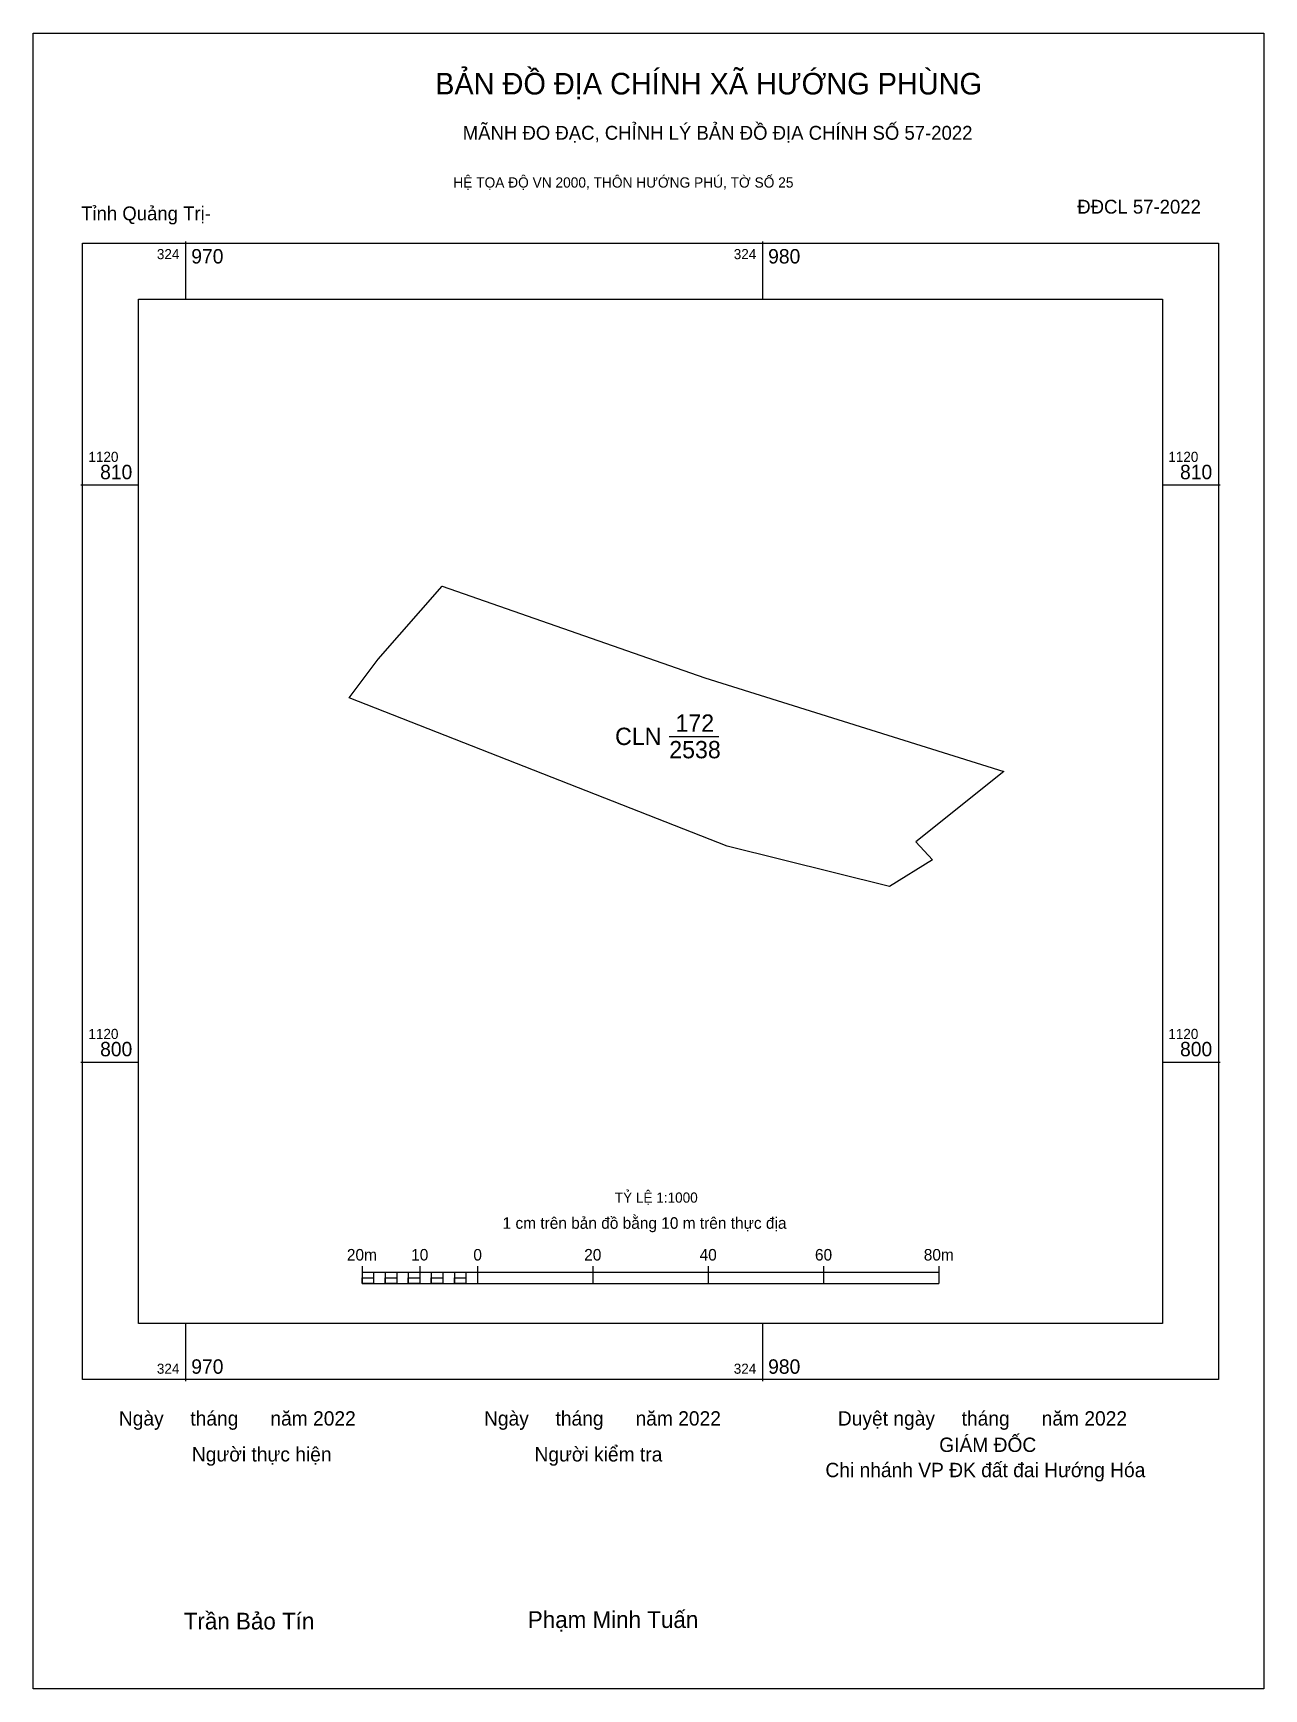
# Model space of a CAD drawing. Extents: x 537630 to 537843, y 1852345 to 1852632.
import ezdxf

# ---------------------------------------------------------------- set-up
doc = ezdxf.new("R2010")
doc.units = 0
for name, color, linetype in [('Level 10', 7, 'Continuous'), ('Level 13', 7, 'Continuous'), ('Level 15', 7, 'Continuous'), ('Level 27', 7, 'Continuous'), ('Level 6', 7, 'Continuous'), ('Level 62', 7, 'Continuous'), ('Level 63', 7, 'Continuous'), ('Level 9', 7, 'Continuous')]:
    doc.layers.add(name, color=color, linetype=linetype)

msp = doc.modelspace()

# ---------------------------------------------------------------- linework, layer by layer
at = {"layer": 'Level 10'}
msp.add_line((537740.25, 1852510.14), (537748.87, 1852510.14), dxfattribs=at)
msp.add_lwpolyline([(537783, 1852491.89), (537785.91, 1852488.76), (537778.45, 1852484.14), (537750.26, 1852491.12), (537684.74, 1852516.82), (537689.81, 1852523.54), (537700.91, 1852536.14), (537746.39, 1852520.26), (537798.26, 1852504.03)], close=True, dxfattribs=at)
at = {"layer": 'Level 15'}
msp.add_lwpolyline([(537629.97, 1852632), (537843.33, 1852632), (537843.33, 1852345.08), (537629.97, 1852345.08)], close=True, dxfattribs=at)
at = {"layer": 'Level 27'}
for p, q in [((537700.91, 1852536.14), (537700.92, 1852536.15)), ((537689.81, 1852523.54), (537689.81, 1852523.55)), ((537798.26, 1852504.03), (537798.27, 1852504.03))]:
    msp.add_line(p, q, dxfattribs=at)
at = {"layer": 'Level 62'}
msp.add_lwpolyline([(537648.24, 1852585.89), (537825.76, 1852585.89), (537825.76, 1852408.38), (537648.24, 1852408.38)], close=True, dxfattribs=at)
at = {"layer": 'Level 63'}
for p, q in [((537656.39, 1852595.89), (537656.39, 1852585.89)), ((537756.39, 1852595.89), (537756.39, 1852585.89)), ((537638.24, 1852553.7), (537648.24, 1852553.7)), ((537825.76, 1852553.7), (537835.76, 1852553.7)), ((537638.24, 1852453.7), (537648.24, 1852453.7)), ((537825.76, 1852453.7), (537835.76, 1852453.7)), ((537687, 1852418.31), (537687, 1852415.31)), ((537697, 1852418.31), (537697, 1852415.31)), ((537707, 1852418.31), (537707, 1852415.31)), ((537727, 1852418.31), (537727, 1852415.31)), ((537747, 1852418.31), (537747, 1852415.31)), ((537767, 1852418.31), (537767, 1852415.31)), ((537787, 1852418.31), (537787, 1852415.31)), ((537687, 1852417.31), (537787, 1852417.31)), ((537687, 1852415.31), (537787, 1852415.31)), ((537689, 1852417.31), (537689, 1852415.31)), ((537691, 1852417.31), (537691, 1852415.31)), ((537693, 1852417.31), (537693, 1852415.31)), ((537695, 1852417.31), (537695, 1852415.31)), ((537697, 1852417.31), (537697, 1852415.31)), ((537699, 1852417.31), (537699, 1852415.31)), ((537701, 1852417.31), (537701, 1852415.31)), ((537703, 1852417.31), (537703, 1852415.31)), ((537705, 1852417.31), (537705, 1852415.31)), ((537707, 1852417.31), (537707, 1852415.31)), ((537656.39, 1852408.38), (537656.39, 1852398.38)), ((537756.39, 1852408.38), (537756.39, 1852398.38))]:
    msp.add_line(p, q, dxfattribs=at)
for points in [[(537638.56, 1852595.58), (537835.44, 1852595.58), (537835.44, 1852398.69), (537638.56, 1852398.69)], [(537687, 1852416.31), (537689, 1852416.31), (537689, 1852415.31), (537687, 1852415.31)], [(537687, 1852416.31), (537689, 1852416.31), (537689, 1852415.31), (537687, 1852415.31)], [(537691, 1852416.31), (537693, 1852416.31), (537693, 1852415.31), (537691, 1852415.31)], [(537695, 1852416.31), (537697, 1852416.31), (537697, 1852415.31), (537695, 1852415.31)], [(537699, 1852416.31), (537701, 1852416.31), (537701, 1852415.31), (537699, 1852415.31)], [(537703, 1852416.31), (537705, 1852416.31), (537705, 1852415.31), (537703, 1852415.31)]]:
    msp.add_lwpolyline(points, close=True, dxfattribs=at)

# ---------------------------------------------------------------- texts
at = {"layer": 'Level 13'}
for s, p in [('172', (537741.33, 1852510.94)), ('CLN', (537730.86, 1852508.64)), ('2538', (537740.25, 1852506.34))]:
    msp.add_text(s, height=3, dxfattribs=at).set_placement(p)
at = {"layer": 'Level 6'}
msp.add_text('TỶ LỆ 1:1000', height=1.7579, dxfattribs=at).set_placement((537730.81, 1852429.34))
at = {"layer": 'Level 63'}
for s, height, p in [('BẢN ĐỒ ĐỊA CHÍNH XÃ HƯỚNG PHÙNG', 3.7437, (537699.67, 1852621.37)), ('MÃNH ĐO ĐẠC, CHỈNH LÝ BẢN ĐỒ ĐỊA CHÍNH SỐ 57-2022', 2.4022, (537704.45, 1852613.52)), ('HỆ TỌA ĐỘ VN 2000, THÔN HƯỚNG PHÚ, TỜ SỐ 25', 1.7782, (537702.82, 1852605.23)), ('324', 1.75, (537651.43, 1852592.83)), ('970', 2.5, (537657.39, 1852592.08)), ('324', 1.75, (537751.43, 1852592.83)), ('980', 2.5, (537757.39, 1852592.08)), ('1120', 1.75, (537639.56, 1852557.7)), ('1120', 1.75, (537826.76, 1852557.7)), ('810', 2.5, (537641.59, 1852554.7)), ('810', 2.5, (537828.79, 1852554.7)), ('1120', 1.75, (537639.56, 1852457.7)), ('1120', 1.75, (537826.76, 1852457.7)), ('800', 2.5, (537641.59, 1852454.7)), ('800', 2.5, (537828.79, 1852454.7)), ('1 cm trên bản đồ bằng 10 m trên thực địa', 2, (537711.36, 1852424.81)), ('20m', 2, (537684.37, 1852419.31)), ('10', 2, (537695.51, 1852419.31)), ('0', 2, (537706.29, 1852419.31)), ('20', 2, (537725.51, 1852419.31)), ('40', 2, (537745.51, 1852419.31)), ('60', 2, (537765.51, 1852419.31)), ('80m', 2, (537784.37, 1852419.31)), ('324', 1.75, (537651.43, 1852399.69)), ('970', 2.5, (537657.39, 1852399.69)), ('324', 1.75, (537751.43, 1852399.69)), ('980', 2.5, (537757.39, 1852399.69)), ('Ngày     tháng      năm 2022', 2.4883, (537644.84, 1852390.71)), ('Ngày     tháng      năm 2022', 2.4883, (537708.14, 1852390.71)), ('Duyệt ngày     tháng      năm 2022', 2.4883, (537769.48, 1852390.71)), ('GIÁM ĐỐC', 2.488, (537787.05, 1852386.14)), ('Người thực hiện', 2.4883, (537657.5, 1852384.49)), ('Người kiểm tra', 2.4883, (537716.89, 1852384.49)), ('Chi nhánh VP ĐK đất đai Hướng Hóa', 2.4883, (537767.32, 1852381.77)), ('Trần Bảo Tín', 2.9024, (537656.08, 1852355.38)), ('Phạm Minh Tuấn', 2.9024, (537715.73, 1852355.64))]:
    msp.add_text(s, height=height, dxfattribs=at).set_placement(p)
at = {"layer": 'Level 9'}
for s, p in [('Tỉnh Quảng Trị-', (537638.3, 1852599.56)), ('ĐĐCL 57-2022', (537810.98, 1852600.72))]:
    msp.add_text(s, height=2.4022, dxfattribs=at).set_placement(p)

doc.saveas('drawing.dxf')
